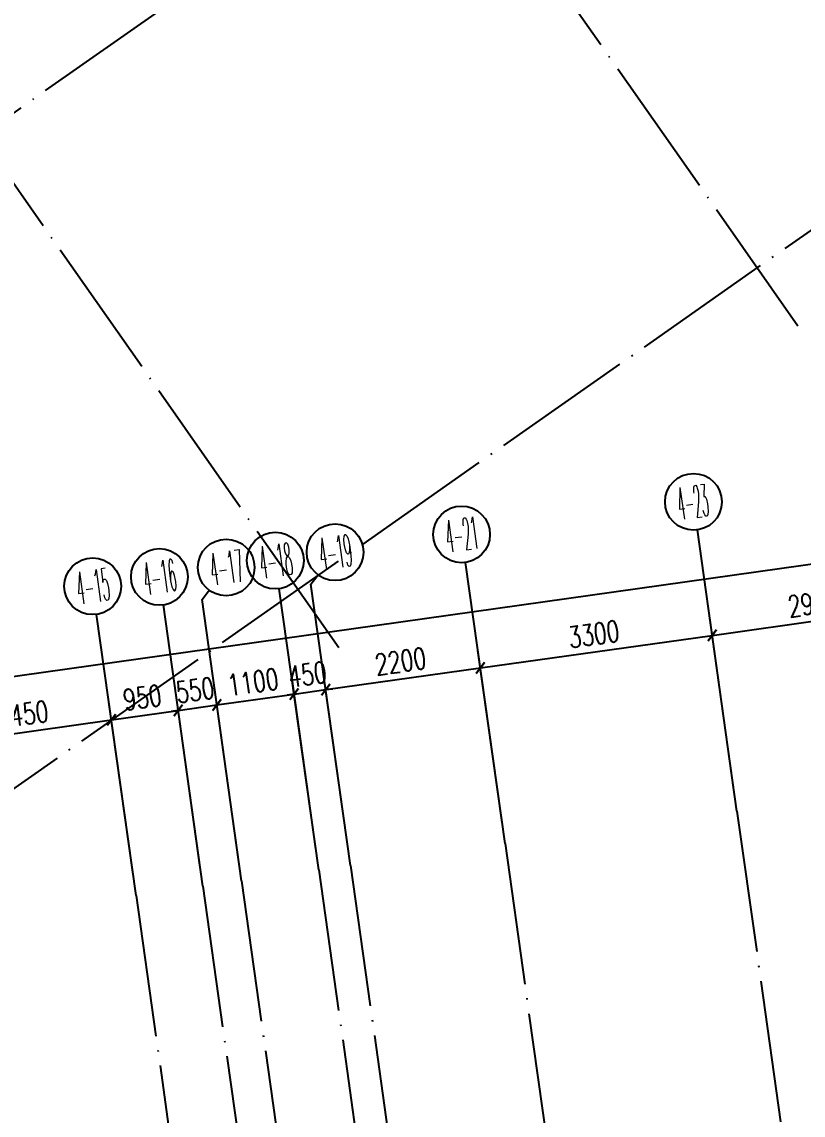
# Model space of a CAD drawing. Header units: millimetres. Extents: x 1089227 to 13101469, y 618865 to 10240562.
# Drawn here: x 2695704 to 2706714, y 4844149 to 4859553 of the extents above; entities that cross this region are included whole.
import ezdxf
from ezdxf.enums import TextEntityAlignment as Align

# ---------------------------------------------------------------- set-up
doc = ezdxf.new("R2010")
doc.units = ezdxf.units.MM
doc.header["$LTSCALE"] = 1000
doc.header["$PDMODE"] = 3
doc.header["$PDSIZE"] = 200
doc.linetypes.add('DOTE', pattern=[2.42, 2, -0.2, 0.02, -0.2])
doc.layers.get('0').update_dxf_attribs({"linetype": 'CONTINUOUS'})
doc.layers.get('Defpoints').update_dxf_attribs({"linetype": 'CONTINUOUS'})
for name, color, linetype in [('AXIS', 3, 'CONTINUOUS'), ('AXIS_TEXT', 7, 'CONTINUOUS'), ('DOTE', 1, 'DOTE'), ('TK-TEXT', 7, 'CONTINUOUS'), ('辅助', 7, 'CONTINUOUS')]:
    doc.layers.add(name, color=color, linetype=linetype)
doc.layers.add('S-SLAB-HATCH', color=73, linetype='CONTINUOUS', lineweight=0)
doc.layers.add('TK-MEMO', color=8, linetype='CONTINUOUS', plot=False)
doc.styles.add('_TCH_AXIS', font='COMPLEX', dxfattribs={"bigfont": 'AllInOneBig.shx'})
doc.styles.add('_TCH_DIM_T3', font='SIMPLEX', dxfattribs={"width": 0.705882, "bigfont": 'AllInOneBig.shx'})
doc.styles.add('COMPLEX', font='COMPLEX', dxfattribs={"bigfont": 'AllInOneBig.shx'})
doc.styles.add('SADITK', font='sadixcsg.shx', dxfattribs={"bigfont": 'AllInOneBig.shx'})
doc.styles.add('SADITK-SX', font='simfang.ttf', dxfattribs={"width": 0.7})
doc.dimstyles.new('_TCH_ARCH-100', dxfattribs={"dimscale": 100, "dimtxt": 2.975, "dimasz": 1, "dimexe": 2.5, "dimexo": 3, "dimgap": 1, "dimtad": 1, "dimdec": 0, "dimzin": 0, "dimdsep": 46, "dimtxsty": '_TCH_DIM_T3', "dimblk": 'ARCHTICK', "dimcen": 0.09, "dimclrt": 7, "dimazin": 2, "dimtfac": 1, "dimtdec": 0, "dimtix": 1, "dimtmove": 2, "dimatfit": 3, "dimfxl": 0, "dimtolj": 1, "dimtzin": 0, "dimarcsym": 0})

# ---------------------------------------------------------------- blocks, each defined once
blk = doc.blocks.new('template_31-施工图_A0_A0_1.0000_3fa9c08c64a9101061c9a26412af947e', base_point=(-1189, 0))
at = {"layer": 'TK-MEMO', "style": 'SADITK', "width": 0.8}
blk.add_text('同一行需多名人员签字时，印刷体签名：1.同一行人名在同一单元中（图框、同个参照或块），若分多个，签字将出错；', height=28.5, dxfattribs=at).set_placement((-1190.26, 882.09), align=Align.BOTTOM_LEFT)
at = {"layer": 'TK-TEXT', "style": 'SADITK-SX', "width": 0.7}
for tag, p in [('市政会签', (-1176, 381.5)), ('园林会签', (-1176, 343.5)), ('幕墙会签', (-1176, 305.5)), ('装饰会签', (-1176, 267.5)), ('燃气会签', (-1176, 229.5)), ('暖通会签', (-1176, 191.5)), ('电气会签', (-1176, 153.5)), ('给排水会签', (-1176, 115.5)), ('结构会签', (-1176, 77.5)), ('建筑会签', (-1176, 39.5))]:
    blk.add_attdef(tag, text='', height=4, rotation=90, dxfattribs=at).set_placement(p, align=Align.MIDDLE_CENTER)
for tag, height, p in [('专业审定', 4, (1134.75, 268)), ('专业审核', 4, (1134.75, 248)), ('项目负责1', 4, (1134.75, 238)), ('项目负责2', 4, (1134.75, 228)), ('专业负责1', 4, (1134.75, 218)), ('专业负责2', 4, (1134.75, 208)), ('专业校对', 4, (1134.75, 198)), ('专业设计', 4, (1134.75, 188)), ('方案设计', 4, (1134.75, 178)), ('专业制图', 4, (1134.75, 168)), ('建设单位_001', 4, (1148.5, 140)), ('建设地点_001', 4, (1148.5, 124)), ('工程名称_001', 4, (1148.5, 106)), ('子项名称_001', 4, (1148.5, 86)), ('图纸名称_001', 4, (1148.5, 66)), ('版次', 4, (1129.5, 53)), ('日期', 4, (1165, 53)), ('图别', 4, (1129.5, 43)), ('图号', 4, (1165, 43)), ('合同号', 4, (1136, 30)), ('项目编号1', 2, (1114.06, 13.58)), ('阶段编号1', 2, (1132.25, 13.75)), ('子项编号1', 2, (1144.75, 13.75))]:
    blk.add_attdef(tag, text='', height=height, dxfattribs=at).set_placement(p, align=Align.MIDDLE_CENTER)
blk = doc.blocks.new('_AXISO')
blk.add_circle((0, 0), 0.5)
at = {"layer": 'AXIS_TEXT', "style": 'COMPLEX', "width": 1.041667}
blk.add_attdef('A', text='', height=0.56, dxfattribs=at).set_placement((-0.25, -0.28), (0.25, -0.28), align=Align.FIT)
blk = doc.blocks.new('_ArchTick')
at = {"color": 0, "linetype": 'ByBlock', "const_width": 0.3}
blk.add_lwpolyline([(-0.71, -0.71), (0.71, 0.71)], dxfattribs=at)
blk = doc.blocks.new('*D7')
at = {"layer": 'AXIS', "color": 0, "lineweight": -2, "transparency": 16777216}
for p, q in [((0, 40666), (0, 43916)), ((31150, 40666), (31150, 43916)), ((0, 43666), (31150, 43666))]:
    blk.add_line(p, q, dxfattribs=at)
at = {"layer": 'Defpoints', "color": 0, "transparency": 16777216}
for p in [(31150, 43666), (0, 40366), (31150, 40366)]:
    blk.add_point(p, dxfattribs=at)
at = {"layer": 'AXIS', "color": 0, "linetype": 'ByBlock', "lineweight": -2, "transparency": 16777216, "xscale": 100, "yscale": 100, "zscale": 100, "rotation": 180}
blk.add_blockref('_ArchTick', (0, 43666), dxfattribs=at)
at = {"layer": 'AXIS', "color": 0, "linetype": 'ByBlock', "lineweight": -2, "transparency": 16777216, "xscale": 100, "yscale": 100, "zscale": 100}
blk.add_blockref('_ArchTick', (31150, 43666), dxfattribs=at)
at = {"layer": 'AXIS', "color": 7, "transparency": 16777216, "insert": (15575, 43915), "char_height": 297.5, "attachment_point": 5, "style": '_TCH_DIM_T3'}
blk.add_mtext('\\A1;31150', dxfattribs=at)
blk = doc.blocks.new('*D20')
at = {"layer": 'AXIS', "color": 0, "lineweight": -2, "transparency": 16777216}
for p, q in [((17200, 40666), (17200, 43116)), ((19650, 40666), (19650, 43116)), ((17200, 42866), (19650, 42866))]:
    blk.add_line(p, q, dxfattribs=at)
at = {"layer": 'Defpoints', "color": 0, "transparency": 16777216}
for p in [(19650, 42866), (17200, 40366), (19650, 40366)]:
    blk.add_point(p, dxfattribs=at)
at = {"layer": 'AXIS', "color": 0, "linetype": 'ByBlock', "lineweight": -2, "transparency": 16777216, "xscale": 100, "yscale": 100, "zscale": 100, "rotation": 180}
blk.add_blockref('_ArchTick', (17200, 42866), dxfattribs=at)
at = {"layer": 'AXIS', "color": 0, "linetype": 'ByBlock', "lineweight": -2, "transparency": 16777216, "xscale": 100, "yscale": 100, "zscale": 100}
blk.add_blockref('_ArchTick', (19650, 42866), dxfattribs=at)
at = {"layer": 'AXIS', "color": 7, "transparency": 16777216, "insert": (18425, 43115), "char_height": 297.5, "attachment_point": 5, "style": '_TCH_DIM_T3'}
blk.add_mtext('\\A1;2450', dxfattribs=at)
blk = doc.blocks.new('*D21')
at = {"layer": 'AXIS', "color": 0, "lineweight": -2, "transparency": 16777216}
for p, q in [((19650, 40666), (19650, 43116)), ((20600, 40666), (20600, 43116)), ((19650, 42866), (20600, 42866))]:
    blk.add_line(p, q, dxfattribs=at)
at = {"layer": 'Defpoints', "color": 0, "transparency": 16777216}
for p in [(20600, 42866), (19650, 40366), (20600, 40366)]:
    blk.add_point(p, dxfattribs=at)
at = {"layer": 'AXIS', "color": 0, "linetype": 'ByBlock', "lineweight": -2, "transparency": 16777216, "xscale": 100, "yscale": 100, "zscale": 100, "rotation": 180}
blk.add_blockref('_ArchTick', (19650, 42866), dxfattribs=at)
at = {"layer": 'AXIS', "color": 0, "linetype": 'ByBlock', "lineweight": -2, "transparency": 16777216, "xscale": 100, "yscale": 100, "zscale": 100}
blk.add_blockref('_ArchTick', (20600, 42866), dxfattribs=at)
at = {"layer": 'AXIS', "color": 7, "transparency": 16777216, "insert": (20125, 43115), "char_height": 297.5, "attachment_point": 5, "style": '_TCH_DIM_T3'}
blk.add_mtext('\\A1;950', dxfattribs=at)
blk = doc.blocks.new('*D22')
at = {"layer": 'AXIS', "color": 0, "lineweight": -2, "transparency": 16777216}
for p, q in [((20600, 40666), (20600, 43116)), ((21150, 40666), (21150, 43116)), ((20600, 42866), (20500, 42866)), ((20600, 42866), (21150, 42866)), ((21150, 42866), (21250, 42866))]:
    blk.add_line(p, q, dxfattribs=at)
at = {"layer": 'Defpoints', "color": 0, "transparency": 16777216}
for p in [(21150, 42866), (20600, 40366), (21150, 40366)]:
    blk.add_point(p, dxfattribs=at)
at = {"layer": 'AXIS', "color": 0, "linetype": 'ByBlock', "lineweight": -2, "transparency": 16777216, "xscale": 100, "yscale": 100, "zscale": 100}
blk.add_blockref('_ArchTick', (20600, 42866), dxfattribs=at)
at = {"layer": 'AXIS', "color": 0, "linetype": 'ByBlock', "lineweight": -2, "transparency": 16777216, "xscale": 100, "yscale": 100, "zscale": 100, "rotation": 180}
blk.add_blockref('_ArchTick', (21150, 42866), dxfattribs=at)
at = {"layer": 'AXIS', "color": 7, "transparency": 16777216, "insert": (20875, 43115), "char_height": 297.5, "attachment_point": 5, "style": '_TCH_DIM_T3'}
blk.add_mtext('\\A1;550', dxfattribs=at)
blk = doc.blocks.new('*D23')
at = {"layer": 'AXIS', "color": 0, "lineweight": -2, "transparency": 16777216}
for p, q in [((21150, 40666), (21150, 43116)), ((22250, 40666), (22250, 43116)), ((21150, 42866), (22250, 42866))]:
    blk.add_line(p, q, dxfattribs=at)
at = {"layer": 'Defpoints', "color": 0, "transparency": 16777216}
for p in [(22250, 42866), (21150, 40366), (22250, 40366)]:
    blk.add_point(p, dxfattribs=at)
at = {"layer": 'AXIS', "color": 0, "linetype": 'ByBlock', "lineweight": -2, "transparency": 16777216, "xscale": 100, "yscale": 100, "zscale": 100, "rotation": 180}
blk.add_blockref('_ArchTick', (21150, 42866), dxfattribs=at)
at = {"layer": 'AXIS', "color": 0, "linetype": 'ByBlock', "lineweight": -2, "transparency": 16777216, "xscale": 100, "yscale": 100, "zscale": 100}
blk.add_blockref('_ArchTick', (22250, 42866), dxfattribs=at)
at = {"layer": 'AXIS', "color": 7, "transparency": 16777216, "insert": (21700, 43115), "char_height": 297.5, "attachment_point": 5, "style": '_TCH_DIM_T3'}
blk.add_mtext('\\A1;1100', dxfattribs=at)
blk = doc.blocks.new('*D24')
at = {"layer": 'AXIS', "color": 0, "lineweight": -2, "transparency": 16777216}
for p, q in [((22250, 40666), (22250, 43116)), ((22700, 40666), (22700, 43116)), ((22250, 42866), (22150, 42866)), ((22250, 42866), (22700, 42866)), ((22700, 42866), (22800, 42866))]:
    blk.add_line(p, q, dxfattribs=at)
at = {"layer": 'Defpoints', "color": 0, "transparency": 16777216}
for p in [(22700, 42866), (22250, 40366), (22700, 40366)]:
    blk.add_point(p, dxfattribs=at)
at = {"layer": 'AXIS', "color": 0, "linetype": 'ByBlock', "lineweight": -2, "transparency": 16777216, "xscale": 100, "yscale": 100, "zscale": 100}
blk.add_blockref('_ArchTick', (22250, 42866), dxfattribs=at)
at = {"layer": 'AXIS', "color": 0, "linetype": 'ByBlock', "lineweight": -2, "transparency": 16777216, "xscale": 100, "yscale": 100, "zscale": 100, "rotation": 180}
blk.add_blockref('_ArchTick', (22700, 42866), dxfattribs=at)
at = {"layer": 'AXIS', "color": 7, "transparency": 16777216, "insert": (22475, 43115), "char_height": 297.5, "attachment_point": 5, "style": '_TCH_DIM_T3'}
blk.add_mtext('\\A1;450', dxfattribs=at)
blk = doc.blocks.new('*D25')
at = {"layer": 'AXIS', "color": 0, "lineweight": -2, "transparency": 16777216}
for p, q in [((22700, 40666), (22700, 43116)), ((24900, 40666), (24900, 43116)), ((22700, 42866), (24900, 42866))]:
    blk.add_line(p, q, dxfattribs=at)
at = {"layer": 'Defpoints', "color": 0, "transparency": 16777216}
for p in [(24900, 42866), (22700, 40366), (24900, 40366)]:
    blk.add_point(p, dxfattribs=at)
at = {"layer": 'AXIS', "color": 0, "linetype": 'ByBlock', "lineweight": -2, "transparency": 16777216, "xscale": 100, "yscale": 100, "zscale": 100, "rotation": 180}
blk.add_blockref('_ArchTick', (22700, 42866), dxfattribs=at)
at = {"layer": 'AXIS', "color": 0, "linetype": 'ByBlock', "lineweight": -2, "transparency": 16777216, "xscale": 100, "yscale": 100, "zscale": 100}
blk.add_blockref('_ArchTick', (24900, 42866), dxfattribs=at)
at = {"layer": 'AXIS', "color": 7, "transparency": 16777216, "insert": (23800, 43115), "char_height": 297.5, "attachment_point": 5, "style": '_TCH_DIM_T3'}
blk.add_mtext('\\A1;2200', dxfattribs=at)
blk = doc.blocks.new('*D26')
at = {"layer": 'AXIS', "color": 0, "lineweight": -2, "transparency": 16777216}
for p, q in [((24900, 40666), (24900, 43116)), ((28200, 40666), (28200, 43116)), ((24900, 42866), (28200, 42866))]:
    blk.add_line(p, q, dxfattribs=at)
at = {"layer": 'Defpoints', "color": 0, "transparency": 16777216}
for p in [(28200, 42866), (24900, 40366), (28200, 40366)]:
    blk.add_point(p, dxfattribs=at)
at = {"layer": 'AXIS', "color": 0, "linetype": 'ByBlock', "lineweight": -2, "transparency": 16777216, "xscale": 100, "yscale": 100, "zscale": 100, "rotation": 180}
blk.add_blockref('_ArchTick', (24900, 42866), dxfattribs=at)
at = {"layer": 'AXIS', "color": 0, "linetype": 'ByBlock', "lineweight": -2, "transparency": 16777216, "xscale": 100, "yscale": 100, "zscale": 100}
blk.add_blockref('_ArchTick', (28200, 42866), dxfattribs=at)
at = {"layer": 'AXIS', "color": 7, "transparency": 16777216, "insert": (26550, 43115), "char_height": 297.5, "attachment_point": 5, "style": '_TCH_DIM_T3'}
blk.add_mtext('\\A1;3300', dxfattribs=at)
blk = doc.blocks.new('*D27')
at = {"layer": 'AXIS', "color": 0, "lineweight": -2, "transparency": 16777216}
for p, q in [((28200, 40666), (28200, 43116)), ((31150, 40666), (31150, 43116)), ((28200, 42866), (31150, 42866))]:
    blk.add_line(p, q, dxfattribs=at)
at = {"layer": 'Defpoints', "color": 0, "transparency": 16777216}
for p in [(31150, 42866), (28200, 40366), (31150, 40366)]:
    blk.add_point(p, dxfattribs=at)
at = {"layer": 'AXIS', "color": 0, "linetype": 'ByBlock', "lineweight": -2, "transparency": 16777216, "xscale": 100, "yscale": 100, "zscale": 100, "rotation": 180}
blk.add_blockref('_ArchTick', (28200, 42866), dxfattribs=at)
at = {"layer": 'AXIS', "color": 0, "linetype": 'ByBlock', "lineweight": -2, "transparency": 16777216, "xscale": 100, "yscale": 100, "zscale": 100}
blk.add_blockref('_ArchTick', (31150, 42866), dxfattribs=at)
at = {"layer": 'AXIS', "color": 7, "transparency": 16777216, "insert": (29675, 43115), "char_height": 297.5, "attachment_point": 5, "style": '_TCH_DIM_T3'}
blk.add_mtext('\\A1;2950', dxfattribs=at)
blk = doc.blocks.new('裙房轴网260428')
at = {"layer": 'DOTE', "color": 16, "linetype": 'DOTE'}
for p, q in [((-221469.5, 4219.8), (-44175.6, 128386.9)), ((-216995, -2169.2), (-151549, 43665.7)), ((-169241.3, 30054.1), (-178591.8, 43405.4)), ((-175712.2, 25522.2), (-185062.7, 38873.6))]:
    blk.add_line(p, q, dxfattribs=at)
blk = doc.blocks.new('2FJGBZ')
at = {"layer": 'S-SLAB-HATCH'}
h = blk.add_hatch(dxfattribs=at)
h.set_pattern_fill('松散材料', color=256, scale=200, angle=8)
h.set_pattern_definition([(8.0000004, (-5457252.86, 1932872.46), (133.485347, 397.445483), [0, -375])])
h.paths.add_polyline_path([(-9941, 34947), (-8108, 35973), (-7021, 34031), (-8854, 33005)], flags=16)
h.paths.add_polyline_path([(-5324, 26702), (-3492, 27727), (-2393, 25764), (-4225, 24738)], flags=16)
h.paths.add_polyline_path([(-593, 32496), (-676, 33091), (-924, 33056), (-1230, 35235), (701, 35506), (1091, 32733)], flags=16)
h.paths.add_polyline_path([(9248, 37919), (14299, 38629), (14772, 35262), (9722, 34554)], flags=16)
h.paths.add_polyline_path([(-685, 57224), (-2616, 56953), (-2950, 59330), (-1019, 59601)], flags=17)
h.paths.add_polyline_path([(-1646, 64057), (-2933, 63876), (-3114, 65163), (-1827, 65344)], flags=16)
h.paths.add_polyline_path([(-24126, 53937), (-21332, 55501), (-20160, 53408), (-22952, 51844)], flags=16)
edge = h.paths.add_edge_path()
edge.add_line((8274, 69995), (8191, 70590))
edge.add_line((8191, 70590), (3804, 69973))
edge.add_line((3804, 69973), (2121, 81951))
edge.add_line((2121, 81951), (-4347, 81042))
edge.add_line((-4347, 81042), (-6158, 83583))
edge.add_line((-6158, 83583), (-29732, 67073))
edge.add_line((-29732, 67073), (-29727, 67065))
edge.add_arc((-27730, 64687), 3105, 130.0192, 209.2114)
edge.add_line((-30440, 63171), (-28906, 60430))
edge.add_line((-28906, 60430), (-28209, 60820))
edge.add_line((-28209, 60820), (-23030, 51571))
edge.add_line((-23030, 51571), (-21720, 52305))
edge.add_line((-21720, 52305), (-19375, 48117))
edge.add_line((-19375, 48117), (-20683, 47384))
edge.add_line((-20683, 47384), (-16580, 40054))
edge.add_line((-16580, 40054), (-15271, 40787))
edge.add_line((-15271, 40787), (-13928, 38388))
edge.add_line((-13928, 38388), (-15237, 37655))
edge.add_line((-15237, 37655), (-7004, 22953))
edge.add_line((-7004, 22953), (-2295, 25590))
edge.add_line((-2295, 25590), (192, 21150))
edge.add_line((192, 21150), (9708, 26465))
edge.add_line((9708, 26465), (9462, 26902))
edge.add_line((9462, 26902), (13922, 29398))
edge.add_line((13922, 29398), (14261, 29587))
edge.add_line((14261, 29587), (12238, 32884))
edge.add_line((12238, 32884), (12186, 33190))
edge.add_line((12186, 33190), (11986, 34618))
edge.add_line((11986, 34618), (14806, 35014))
edge.add_line((14806, 35014), (14841, 34766))
edge.add_line((14841, 34766), (15435, 34850))
edge.add_line((15435, 34850), (15296, 35840))
edge.add_line((15296, 35840), (15049, 35805))
edge.add_line((15049, 35805), (14786, 37687))
edge.add_line((14786, 37687), (14735, 37681))
edge.add_line((14735, 37681), (14054, 42533))
edge.add_line((14054, 42533), (15292, 42708))
edge.add_line((15292, 42708), (15390, 42014))
edge.add_line((15390, 42014), (15786, 42070))
edge.add_line((15786, 42070), (15647, 43059))
edge.add_line((15647, 43059), (14012, 42829))
edge.add_line((14012, 42829), (13886, 43721))
edge.add_line((13886, 43721), (13985, 43736))
edge.add_line((13985, 43736), (13889, 44429))
edge.add_line((13889, 44429), (5471, 43245))
edge.add_line((5471, 43245), (5422, 43593))
edge.add_line((5422, 43593), (2748, 43216))
edge.add_line((2748, 43216), (1399, 52821))
edge.add_line((1399, 52821), (1744, 52870))
edge.add_line((1744, 52870), (1737, 52919))
edge.add_line((1737, 52919), (2332, 53003))
edge.add_line((2332, 53003), (2338, 52953))
edge.add_line((2338, 52953), (3676, 53141))
edge.add_line((3676, 53141), (3627, 53490))
edge.add_line((3627, 53490), (2735, 53363))
edge.add_line((2735, 53363), (2179, 57324))
edge.add_line((2179, 57324), (-346, 56969))
edge.add_line((-346, 56969), (-388, 57266))
edge.add_line((-388, 57266), (-685, 57224))
edge.add_line((-685, 57224), (-1450, 62671))
edge.add_line((-1450, 62671), (-1154, 62713))
edge.add_line((-1154, 62713), (-1975, 68555))
edge.add_line((-1975, 68555), (8274, 69995))
h.paths.add_polyline_path([(-14963, 37579), (-12696, 38848), (-11523, 36754), (-13791, 35485)], flags=16)
blk = doc.blocks.new('52+', base_point=(0, -1000))
at = {"layer": 'AXIS'}
for p, q in [((21150, 44365.9), (21267.2, 44483.1)), ((22700, 44365.9), (22817.2, 44483.1)), ((19650, 40365.9), (19650, 44365.9)), ((20600, 40365.9), (20600, 44365.9)), ((21150, 40365.9), (21150, 44365.9)), ((22250, 40365.9), (22250, 44365.9)), ((22250, 44365.9), (22250, 44365.9)), ((22700, 40365.9), (22700, 44365.9)), ((24900, 40365.9), (24900, 44365.9)), ((28200, 40365.9), (28200, 44365.9))]:
    blk.add_line(p, q, dxfattribs=at)
at = {"layer": 'DOTE', "color": 14}
for p, q in [((19650, 40365.9), (19650, -4203.8)), ((20600, 40365.9), (20600, -4203.8)), ((21150, 40365.9), (21150, 25300.4)), ((22250, 40365.9), (22250, -4203.8)), ((22700, 40365.9), (22700, -4203.8)), ((24900, 40365.9), (24900, 25300)), ((28200, 40365.9), (28200, 10800))]:
    blk.add_line(p, q, dxfattribs=at)
at = {"layer": 'AXIS'}
ref = blk.add_blockref('_AXISO', (19650, 44765.9), dxfattribs=dict(at, xscale=800, yscale=800, zscale=800))
ref.add_attrib('A', '4-15', (19423.7, 44539.6), dxfattribs={"color": 7, "height": 452.55, "style": '_TCH_AXIS', "width": 0.276316})
ref = blk.add_blockref('_AXISO', (20600, 44765.9), dxfattribs=dict(at, xscale=800, yscale=800, zscale=800))
ref.add_attrib('A', '4-16', (20373.7, 44539.6), dxfattribs={"color": 7, "height": 452.55, "style": '_TCH_AXIS', "width": 0.276316})
ref = blk.add_blockref('_AXISO', (21550, 44765.9), dxfattribs=dict(at, xscale=800, yscale=800, zscale=800))
ref.add_attrib('A', '4-17', (21323.7, 44539.6), dxfattribs={"color": 7, "height": 452.55, "style": '_TCH_AXIS', "width": 0.276316})
ref = blk.add_blockref('_AXISO', (22250, 44765.9), dxfattribs=dict(at, xscale=800, yscale=800, zscale=800))
ref.add_attrib('A', '4-18', (22023.7, 44539.6), dxfattribs={"color": 7, "height": 452.55, "style": '_TCH_AXIS', "width": 0.276316})
ref = blk.add_blockref('_AXISO', (23100, 44765.9), dxfattribs=dict(at, xscale=800, yscale=800, zscale=800))
ref.add_attrib('A', '4-19', (22873.7, 44539.6), dxfattribs={"color": 7, "height": 452.55, "style": '_TCH_AXIS', "width": 0.276316})
ref = blk.add_blockref('_AXISO', (24900, 44765.9), dxfattribs=dict(at, xscale=800, yscale=800, zscale=800))
ref.add_attrib('A', '4-21', (24673.7, 44539.6), dxfattribs={"color": 7, "height": 452.55, "style": '_TCH_AXIS', "width": 0.276316})
ref = blk.add_blockref('_AXISO', (28200, 44765.9), dxfattribs=dict(at, xscale=800, yscale=800, zscale=800))
ref.add_attrib('A', '4-23', (27973.7, 44539.6), dxfattribs={"color": 7, "height": 452.55, "style": '_TCH_AXIS', "width": 0.259259})
for p1, p2, distance, picture, middle in [((0, 40365.9), (31150, 40365.9), 3300, '*D7', (15575, 43914.7)), ((17200, 40365.9), (19650, 40365.9), 2500, '*D20', (18425, 43114.7)), ((19650, 40365.9), (20600, 40365.9), 2500, '*D21', (20125, 43114.7)), ((20600, 40365.9), (21150, 40365.9), 2500, '*D22', (20875, 43114.7)), ((21150, 40365.9), (22250, 40365.9), 2500, '*D23', (21700, 43114.7)), ((22250, 40365.9), (22700, 40365.9), 2500, '*D24', (22475, 43114.7)), ((22700, 40365.9), (24900, 40365.9), 2500, '*D25', (23800, 43114.7)), ((24900, 40365.9), (28200, 40365.9), 2500, '*D26', (26550, 43114.7)), ((28200, 40365.9), (31150, 40365.9), 2500, '*D27', (29675, 43114.7))]:
    dim = blk.add_aligned_dim(p1=p1, p2=p2, distance=distance, dimstyle='_TCH_ARCH-100', dxfattribs=at)
    dim.commit()
    dim.dimension.update_dxf_attribs({"geometry": picture, "text_midpoint": middle})
blk = doc.blocks.new('塔楼轴网260428')
at = {"layer": '辅助', "rotation": 8.00000038206086}
blk.add_blockref('52+', (-192268.4, -21666.4), dxfattribs=at)
blk = doc.blocks.new('04地块地下轴网260428')
for name in ['裙房轴网260428', '塔楼轴网260428']:
    blk.add_blockref(name, (0, 0))

msp = doc.modelspace()

# ---------------------------------------------------------------- block references
for name, p in [('2FJGBZ', (2691067.831, 4772518.421)), ('04地块地下轴网260428', (2875880.956, 4825211.796))]:
    msp.add_blockref(name, p)
at = {"xscale": 150, "yscale": 150, "zscale": 150, "rotation": 35.00532206532363}
msp.add_blockref('template_31-施工图_A0_A0_1.0000_3fa9c08c64a9101061c9a26412af947e', (2673291.941, 4721512.406), dxfattribs=at)

doc.saveas('drawing.dxf')
